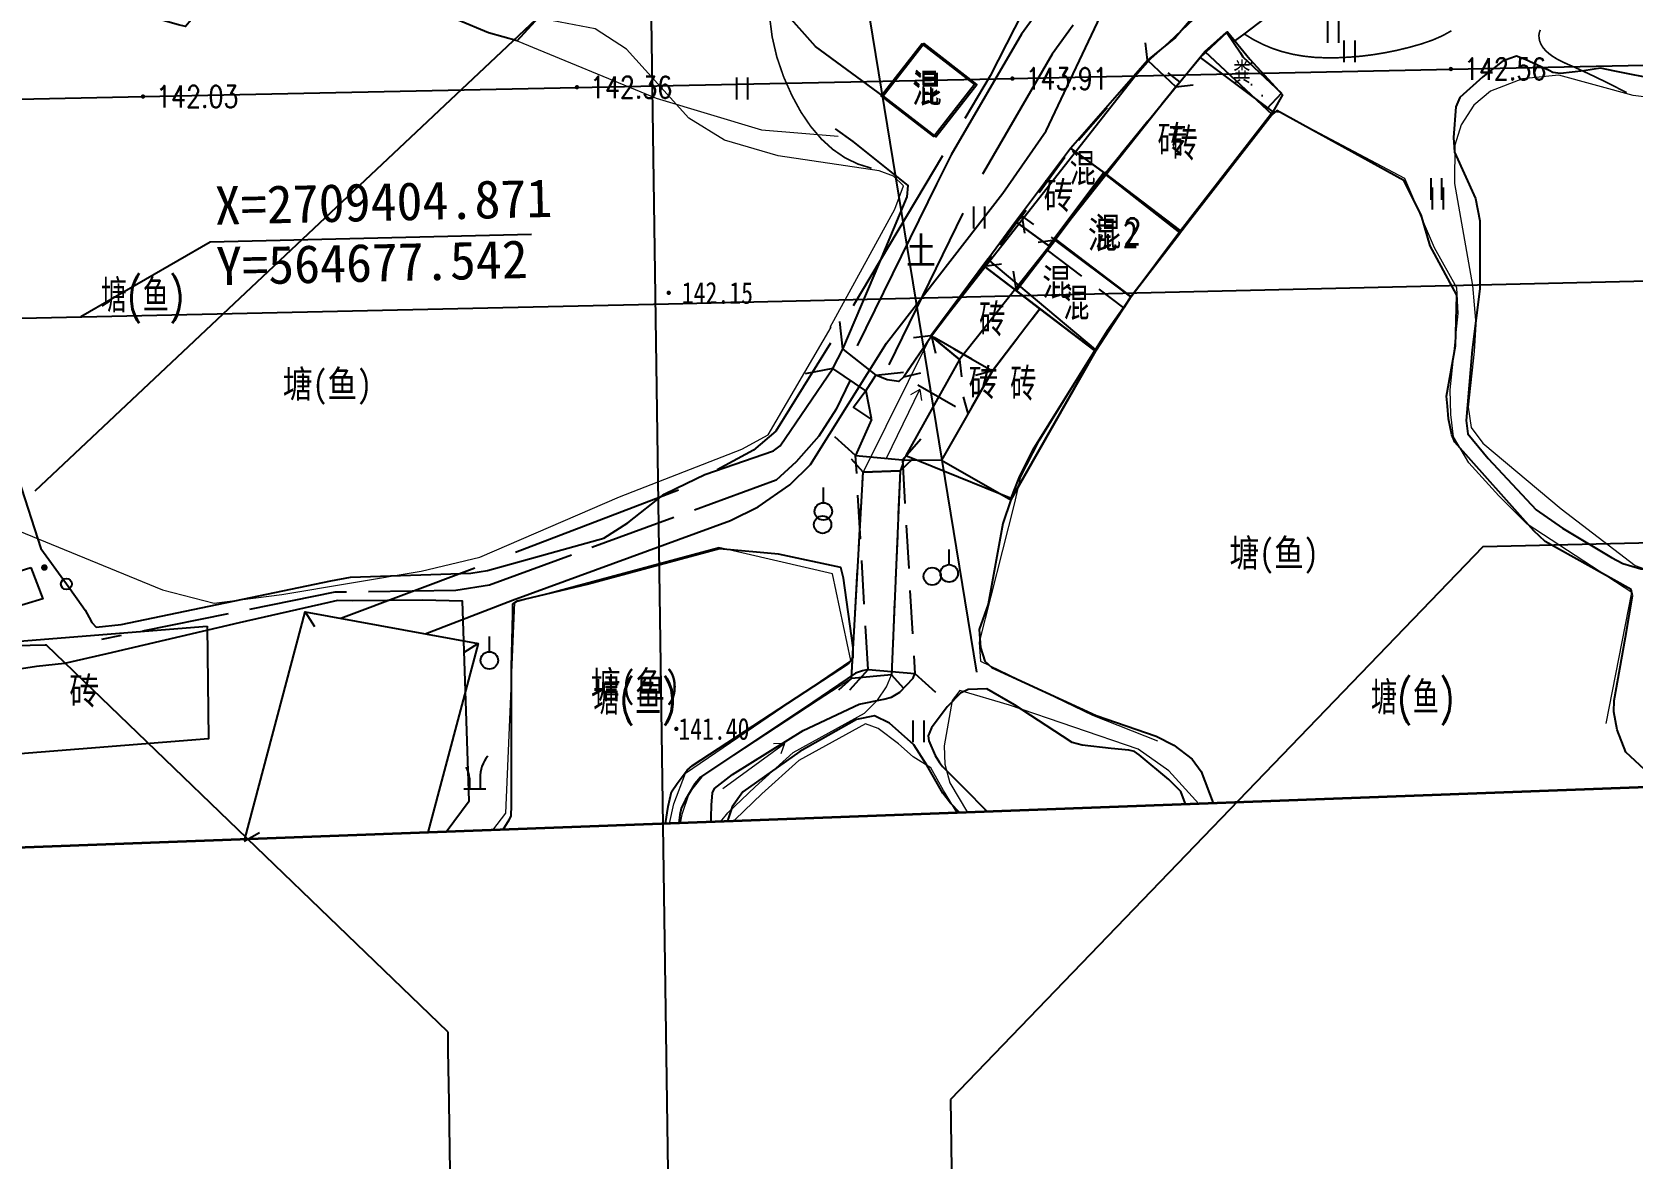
# Model space of a CAD drawing. Extents: x 529262 to 576451, y 2694391 to 2717535.
# Drawn here: x 564718.1 to 564791.4, y 2709310.3 to 2709362 of the extents above; entities that cross this region are included whole.
import ezdxf
from ezdxf.enums import TextEntityAlignment as Align
from ezdxf.xclip import XClip

# ---------------------------------------------------------------- set-up
doc = ezdxf.new("R2010")
doc.units = 0
doc.header["$XCLIPFRAME"] = 0
for name, pattern in [('ACAD_ISO12W100', [22, 12, -3, 0.5, -3, 0.5, -3]), ('X2', [10, 8, -2]), ('X3', [5, 4, -1]), ('X5', [3, 2, -1])]:
    doc.linetypes.add(name, pattern=pattern)
doc.layers.add('ASSIST', color=7, linetype='Continuous', plot=False)
for name, color, linetype in [('DGX', 8, 'Continuous'), ('DLDW', 8, 'Continuous'), ('DLSS', 4, 'Continuous'), ('DMTZ', 8, 'Continuous'), ('GCD', 8, 'Continuous'), ('JMD', 8, 'Continuous'), ('pp-bz-zb', 7, 'Continuous'), ('PP-COM', 7, 'Continuous'), ('RD-中线', 40, 'Continuous'), ('RD-红线', 7, 'Continuous'), ('ZBTZ', 8, 'Continuous'), ('ZJ', 7, 'Continuous'), ('断_中心点', 252, 'Continuous'), ('污水管径标注_W10-', 202, 'Continuous')]:
    doc.layers.add(name, color=color, linetype=linetype)
doc.layers.add('SXSS', color=5, linetype='Continuous', lineweight=0)
doc.layers.add('控制界线1', color=30, linetype='ACAD_ISO12W100', lineweight=35)
doc.styles.add('HZ', font='rs.shx', dxfattribs={"width": 0.8, "bigfont": 'hztxt.shx'})
doc.styles.add('宋体', font='', dxfattribs={"width": 0.75})
doc.styles.add('等线体', font='simhei.ttf')
doc.styles.get('宋体').set_extended_font_data('SimSun')
doc.linetypes.add('10421', pattern='A,2,[150,AAA.SHX,S=0.5,R=0,X=0,Y=0.5],1e-11', length=2)
doc.linetypes.add('10422', pattern='A,0.75,[150,AAA.SHX,S=0.5,R=0,X=0,Y=0.5],1.5,[177,AAA.SHX,S=1,R=0,X=0,Y=0.4],0.75', length=3)
doc.linetypes.add('1161', pattern='A,0,[149,AAA.SHX,S=0.15,R=0,X=0,Y=0],-1.6', length=1.6)
pattern_1 = [(0, (114.99765, 2.56804), (0.5, 0.5), [0, -1]), (0, (115.49765, 3.06804), (0.5, 0.5), [0, -1])]

# ---------------------------------------------------------------- blocks, each defined once
blk = doc.blocks.new('GC200')
at = {"linetype": 'Continuous', "const_width": 0.2, "flags": 128}
blk.add_lwpolyline([(-0.1, 0, 1), (0.1, 0, 1)], format="xyb", close=True, dxfattribs=at)
blk = doc.blocks.new('A$C19FD0107')
at = {"layer": 'RD-中线', "color": 8, "linetype": 'Continuous', "flags": 128}
blk.add_lwpolyline([(-6304.349, 15846.456), (-6276.374, 15793.412, -0.118286), (-6262.53, 15739.157), (-6247.438, 14688.772)], format="xyb", dxfattribs=at)
blk.add_lwpolyline([(-5924.006, 14966.572), (-6250.714, 14958.895), (-6608.765, 14950.957)], dxfattribs=at)
at = {"layer": 'RD-红线', "color": 8, "linetype": 'Continuous', "flags": 128}
for points in [[(-5950.935, 14953.936), (-6213.384, 14947.769)], [(-6260.841, 14925.522), (-6260.829, 14924.678), (-6260.794, 14922.283), (-6257.984, 14726.667)], [(-6237.794, 14922.417), (-6237.076, 14872.422)]]:
    blk.add_lwpolyline(points, dxfattribs=at)
at = {"layer": 'RD-红线', "color": 8}
for points in [[(-6213.384, 14947.769), (-6237.794, 14922.417, 0.411542)], [(-6260.841, 14925.522), (-6279.238, 14943.259, 0.4165)]]:
    blk.add_lwpolyline(points, format="xyb", dxfattribs=at)
blk.add_lwpolyline([(-6279.238, 14943.259), (-6279.29, 14943.258), (-6329.226, 14942.151)], dxfattribs=at)
blk = doc.blocks.new('gc125')
at = {"color": 8}
blk.add_line((0, 0.8), (0, 2.2), dxfattribs=at)
blk.add_circle((0, 0), 0.8, dxfattribs=at)
blk = doc.blocks.new('gc121')
at = {"color": 8}
for p, q in [((-0.5, -1), (-0.5, 1)), ((0.5, -1), (0.5, 1))]:
    blk.add_line(p, q, dxfattribs=at)
blk = doc.blocks.new('gc170')
at = {"color": 8, "linetype": 'Continuous'}
blk.add_circle((0, 0), 0.5, dxfattribs=at)
blk = doc.blocks.new('gc210')
at = {"color": 8}
for p, q in [((-1, 0), (1, 0)), ((-0.5, 1), (-0.5, 0)), ((0.5, 1), (0.5, 0))]:
    blk.add_line(p, q, dxfattribs=at)
for centre, radius, start, end in [((3.4, 1.11), 2.91, 139.3312, 182.0887), ((-2.94, 0.81), 2.45, 4.3743, 29.0242)]:
    blk.add_arc(centre, radius, start, end, dxfattribs=at)
blk = doc.blocks.new('gc086')
at = {"color": 8}
for p, q in [((0, 0), (7, 0)), ((7, 0), (6.18, 0.57)), ((7, 0), (6.18, -0.57))]:
    blk.add_line(p, q, dxfattribs=at)
blk = doc.blocks.new('gc122')
at = {"color": 8}
blk.add_circle((0, 0), 0.8, dxfattribs=at)

msp = doc.modelspace()

# ---------------------------------------------------------------- hatches: boundary and pattern name
at = {"layer": 'DLDW', "linetype": 'Continuous'}
h = msp.add_hatch(dxfattribs=at)
h.set_pattern_fill('1061', color=252, scale=0.5, style=0)
h.set_pattern_definition(pattern_1)
h.paths.add_polyline_path([(564773.607, 2709360.835), (564775.386, 2709359.173), (564774.695, 2709358.433), (564772.915, 2709360.095)])
h = msp.add_hatch(dxfattribs=at)
h.set_pattern_fill('1061', color=252, scale=0.5, style=0)
h.set_pattern_definition(pattern_1)
h.paths.add_polyline_path([(564773.607, 2709360.835), (564774.385, 2709360.108), (564773.693, 2709359.368), (564772.915, 2709360.095)])
h = msp.add_hatch(dxfattribs=at)
h.set_pattern_fill('1061', color=252, scale=0.5, style=0)
h.set_pattern_definition(pattern_1)
h.paths.add_polyline_path([(564773.934, 2709361.02), (564775.713, 2709359.358), (564775.022, 2709358.618), (564773.242, 2709360.28)])

# ---------------------------------------------------------------- linework, layer by layer
at = {"layer": 'ASSIST', "color": 252, "linetype": 'Continuous', "flags": 128}
for points in [[(564718.232, 2709340.933), (564754.497, 2709375.095)], [(564718.232, 2709340.933), (564754.497, 2709375.095)], [(564754.783, 2709373.115), (564761.403, 2709332.611)], [(564754.783, 2709373.115), (564761.403, 2709332.611)]]:
    msp.add_lwpolyline(points, dxfattribs=at)
for points in [[(564759.308, 2709348.049), (564769.24, 2709360.689), (564770.533, 2709359.462), (564760.611, 2709346.958)], [(564759.308, 2709348.049), (564769.24, 2709360.689), (564770.533, 2709359.462), (564760.611, 2709346.958)], [(564757.895, 2709341.858), (564757.498, 2709332.495), (564755.665, 2709332.324), (564756.199, 2709341.786)], [(564757.895, 2709341.858), (564757.498, 2709332.495), (564755.665, 2709332.324), (564756.199, 2709341.786)]]:
    msp.add_lwpolyline(points, close=True, dxfattribs=at)
at = {"layer": 'DGX', "color": 252, "linetype": 'Continuous', "const_width": 0.075, "flags": 128}
for points in [[(564756.584, 2709355.726), (564755.954, 2709355.922), (564755.36, 2709356.211), (564754.803, 2709356.595), (564754.281, 2709357.072), (564753.796, 2709357.642), (564753.346, 2709358.306), (564752.933, 2709359.064), (564752.555, 2709359.916), (564752.243, 2709360.825), (564752.027, 2709361.756), (564751.906, 2709362.71), (564751.881, 2709363.685), (564751.951, 2709364.681), (564752.117, 2709365.7), (564752.378, 2709366.741), (564752.735, 2709367.804)], [(564773.692, 2709361.873), (564774.097, 2709361.624), (564774.519, 2709361.408), (564774.959, 2709361.224), (564775.418, 2709361.072), (564775.895, 2709360.953), (564776.39, 2709360.867), (564776.903, 2709360.812), (564777.435, 2709360.791), (564777.976, 2709360.796), (564778.517, 2709360.822), (564779.06, 2709360.869), (564779.603, 2709360.938), (564780.146, 2709361.028), (564780.691, 2709361.139), (564781.236, 2709361.271), (564781.782, 2709361.425), (564782.3, 2709361.602), (564782.762, 2709361.804), (564783.169, 2709362.031)], [(564791.207, 2709359.194), (564790.81, 2709359.398), (564790.429, 2709359.59), (564790.065, 2709359.771), (564789.717, 2709359.94), (564789.385, 2709360.097), (564789.07, 2709360.243), (564788.772, 2709360.378), (564788.49, 2709360.501), (564788.231, 2709360.62), (564788, 2709360.742), (564787.798, 2709360.868), (564787.625, 2709360.998), (564787.48, 2709361.131), (564787.365, 2709361.268), (564787.278, 2709361.409), (564787.219, 2709361.553), (564787.188, 2709361.694), (564787.182, 2709361.828), (564787.201, 2709361.952), (564787.246, 2709362.069)]]:
    msp.add_lwpolyline(points, dxfattribs=at)
at = {"layer": 'DLDW', "color": 252, "linetype": '1161', "elevation": 144.183, "flags": 128}
msp.add_lwpolyline([(564757.122, 2709359.037), (564754.021, 2709361.309), (564750.925, 2709364.8), (564750.259, 2709366.855), (564751.201, 2709367.818), (564754.638, 2709370.109), (564756.997, 2709371.602), (564757.836, 2709373.544), (564758.891, 2709376.585), (564760.009, 2709381.179), (564760.443, 2709382.296), (564760.895, 2709382.828), (564761.747, 2709383.041), (564765.906, 2709383.662), (564768.64, 2709383.801), (564769.144, 2709383.59), (564770.248, 2709381.873), (564775.507, 2709375.11)], dxfattribs=at)
at = {"layer": 'DLDW', "color": 252, "linetype": 'Continuous', "elevation": 143.483, "flags": 128}
msp.add_lwpolyline([(564771.86, 2709361.081), (564772.855, 2709361.967), (564773.501, 2709361.018), (564773.607, 2709360.835), (564775.386, 2709359.173), (564774.695, 2709358.433), (564771.86, 2709361.081)], dxfattribs=at)
at = {"layer": 'DLDW', "color": 252, "linetype": 'Continuous', "elevation": 144.348, "flags": 128}
msp.add_lwpolyline([(564718.035, 2709337.412), (564718.592, 2709335.984), (564716.971, 2709335.485), (564716.414, 2709336.913)], close=True, dxfattribs=at)
at = {"layer": 'DLSS', "linetype": 'Continuous'}
for p, q in [((564755.275, 2709347.423), (564755.127, 2709348.695)), ((564754.802, 2709346.547), (564755.275, 2709347.423)), ((564754.802, 2709346.547), (564753.545, 2709346.302)), ((564756.329, 2709345.518), (564756.777, 2709346.233)), ((564756.777, 2709346.233), (564758.048, 2709346.38)), ((564756.329, 2709345.518), (564756.573, 2709344.262)), ((564755.856, 2709342.552), (564754.9, 2709343.403)), ((564757.998, 2709342.356), (564758.849, 2709343.312)), ((564756.199, 2709341.786), (564755.666, 2709342.383)), ((564755.856, 2709342.552), (564757.998, 2709342.356)), ((564757.895, 2709341.858), (564758.484, 2709342.399)), ((564757.895, 2709341.858), (564756.199, 2709341.786)), ((564755.665, 2709332.324), (564755.068, 2709331.791)), ((564756.423, 2709332.745), (564755.571, 2709331.789)), ((564757.498, 2709332.495), (564755.665, 2709332.324)), ((564756.423, 2709332.745), (564758.565, 2709332.549)), ((564757.498, 2709332.495), (564758.039, 2709331.906)), ((564758.565, 2709332.549), (564759.52, 2709331.698))]:
    msp.add_line(p, q, dxfattribs=at)
at = {"layer": 'DLSS', "linetype": 'X5'}
for p, q in [((564755.275, 2709347.423), (564756.777, 2709346.233)), ((564756.329, 2709345.518), (564754.802, 2709346.547)), ((564756.423, 2709332.745), (564755.856, 2709342.552)), ((564757.998, 2709342.356), (564758.565, 2709332.549)), ((564755.665, 2709332.324), (564756.199, 2709341.786)), ((564757.895, 2709341.858), (564757.498, 2709332.495))]:
    msp.add_line(p, q, dxfattribs=at)
at = {"layer": 'DLSS', "linetype": 'Continuous', "elevation": 144.32, "flags": 128}
msp.add_lwpolyline([(564788.553, 2709391.976), (564788.615, 2709391.877), (564788.616, 2709391.746), (564788.315, 2709387.885), (564788.176, 2709386.977), (564787.72, 2709385.911), (564785.575, 2709382.845), (564778.313, 2709377.432), (564772.419, 2709372.554), (564769.954, 2709370.203), (564765.725, 2709364.995), (564763.458, 2709361.882), (564760.24, 2709356.343), (564759.555, 2709355), (564755.931, 2709347.576)], dxfattribs=at)
at = {"layer": 'DLSS', "linetype": 'X2', "elevation": 144.32, "flags": 128}
msp.add_lwpolyline([(564790.294, 2709392.033), (564790.295, 2709391.682), (564789.984, 2709387.692), (564789.803, 2709386.512), (564789.196, 2709385.091), (564786.795, 2709381.66), (564779.351, 2709376.112), (564773.535, 2709371.298), (564771.19, 2709369.062), (564767.057, 2709363.97), (564764.866, 2709360.964), (564761.715, 2709355.539), (564761.058, 2709354.25), (564757.376, 2709346.708)], dxfattribs=at)
at = {"layer": 'DLSS', "linetype": 'X2', "flags": 128}
msp.add_lwpolyline([(564771.433, 2709372.217), (564771.395, 2709372.249), (564768.589, 2709370.031), (564766.558, 2709367.919), (564764.519, 2709364.852), (564762.019, 2709359.965), (564755.194, 2709348.489), (564752.189, 2709343.67), (564751.172, 2709342.8), (564747.944, 2709341.05), (564738.79, 2709337.544), (564732.246, 2709335.085)], dxfattribs=at)
at = {"layer": 'DLSS', "linetype": 'Continuous', "flags": 128}
msp.add_lwpolyline([(564736.126, 2709334.375), (564740.119, 2709335.917), (564750.119, 2709339.568), (564750.119, 2709339.568), (564751.39, 2709340.202), (564752.842, 2709341.212), (564753.782, 2709342.137), (564753.782, 2709342.137), (564757.277, 2709347.701), (564757.277, 2709347.701), (564762.596, 2709354.587), (564764.588, 2709357.438), (564764.588, 2709357.438), (564767.355, 2709363.276), (564769.049, 2709366.108), (564769.049, 2709366.108), (564770.533, 2709368.175), (564773.214, 2709370.704)], dxfattribs=at)
at = {"layer": 'DLSS', "linetype": 'Continuous'}
for points in [[(564769.24, 2709360.689), (564769.144, 2709361.483)], [(564769.24, 2709360.689), (564770.533, 2709359.462)], [(564770.533, 2709359.462), (564771.328, 2709359.554)], [(564759.308, 2709348.049), (564758.513, 2709347.954)], [(564759.308, 2709348.049), (564760.611, 2709346.958)], [(564760.611, 2709346.958), (564760.702, 2709346.163)], [(564756.199, 2709341.786), (564755.666, 2709342.383)], [(564757.895, 2709341.858), (564758.484, 2709342.399)], [(564757.895, 2709341.858), (564756.199, 2709341.786)], [(564755.665, 2709332.324), (564755.068, 2709331.791)], [(564757.498, 2709332.495), (564755.665, 2709332.324)], [(564757.498, 2709332.495), (564758.039, 2709331.906)]]:
    msp.add_lwpolyline(points, dxfattribs=at)
at = {"layer": 'DLSS', "linetype": 'X3'}
msp.add_lwpolyline([(564755.6, 2709346.009), (564754.958, 2709344.676), (564754.167, 2709343.434), (564753.123, 2709342.265), (564752.217, 2709341.428), (564739.065, 2709336.603), (564737.518, 2709336.366), (564731.982, 2709336.285), (564721.282, 2709334.109)], dxfattribs=at)
at = {"layer": 'DLSS', "linetype": 'X5'}
for points in [[(564755.665, 2709332.324), (564756.199, 2709341.786)], [(564757.895, 2709341.858), (564757.498, 2709332.495)]]:
    msp.add_lwpolyline(points, dxfattribs=at)
at = {"layer": 'DMTZ', "linetype": '10421', "flags": 128}
for points, elevation in [([(564773.164, 2709361.512), (564773.669, 2709361.877), (564775.91, 2709363.61), (564778.105, 2709365.421), (564778.654, 2709365.808), (564782.757, 2709369.571), (564783.044, 2709369.879), (564783.38, 2709370.837), (564783.819, 2709372.123), (564783.587, 2709373.905), (564783.312, 2709374.745), (564782.947, 2709375.093), (564781.571, 2709375.028), (564780.668, 2709374.951), (564780.246, 2709374.894), (564777.78, 2709374.165), (564777.56, 2709374.073), (564777.375, 2709373.778), (564777.099, 2709372.821), (564776.97, 2709372.103), (564776.849, 2709371.795), (564776.73, 2709371.642), (564776.07, 2709370.85), (564772.231, 2709366.334), (564771.797, 2709365.848), (564770.595, 2709364.047)], 144.335), ([(564740.343, 2709361.57), (564739.022, 2709361.933), (564736.24, 2709363.098), (564733.457, 2709363.972), (564732.933, 2709364.124), (564729.703, 2709364.91), (564727.891, 2709365.072), (564726.592, 2709365.108), (564726.187, 2709364.681), (564725.842, 2709363.689), (564725.385, 2709362.527), (564725.137, 2709362.232), (564724.805, 2709362.304), (564723.579, 2709362.66), (564719.924, 2709363.931), (564717.824, 2709364.605), (564717.07, 2709364.817), (564712.058, 2709364.619), (564711.042, 2709364.415), (564706.996, 2709363.564), (564701.857, 2709361.664), (564700.3, 2709360.875), (564699.79, 2709360.226), (564699.515, 2709359.222), (564699.6, 2709358.264), (564700.67, 2709354.535), (564701.26, 2709352.927), (564702.472, 2709350.679), (564703.265, 2709349.717), (564705.056, 2709348.97), (564710.172, 2709346.262), (564711.929, 2709345.805), (564712.961, 2709346.024), (564716.096, 2709342.494), (564717.471, 2709341.476), (564718.502, 2709338.284), (564719.669, 2709336.661), (564720.163, 2709335.988), (564720.53, 2709335.465), (564720.712, 2709335.129), (564720.838, 2709334.89), (564721.03, 2709334.674)], 144.166), ([(564791.859, 2709337.351), (564792.406, 2709337.274), (564792.97, 2709337.303), (564793.206, 2709337.456), (564793.744, 2709338.076), (564794.089, 2709338.469), (564794.318, 2709338.579), (564795.008, 2709338.79), (564796.584, 2709339.259), (564802.113, 2709342.009), (564802.55, 2709342.353), (564802.92, 2709343.306), (564803.528, 2709345.682), (564803.59, 2709346.211), (564803.669, 2709351.702), (564803.557, 2709358.916), (564803.465, 2709359.334), (564802.98, 2709359.626), (564802.389, 2709359.951), (564801.912, 2709360.06), (564801.276, 2709360.016), (564798.755, 2709359.596), (564796.023, 2709359.22), (564795.367, 2709359.18), (564794.752, 2709359.259), (564792.66, 2709359.787), (564790.655, 2709360.178), (564790.009, 2709360.311), (564789.24, 2709360.19), (564788.169, 2709360.079), (564787.824, 2709360.12), (564787.646, 2709360.214), (564786.551, 2709360.709), (564786.158, 2709360.867), (564785.803, 2709360.75), (564785.502, 2709360.619), (564784.617, 2709359.914), (564783.562, 2709358.977), (564783.372, 2709358.549), (564783.268, 2709357.142), (564783.318, 2709356.464), (564784.27, 2709354.336), (564784.469, 2709353.311), (564784.473, 2709350.19), (564784.124, 2709347.396), (564783.842, 2709344.154), (564783.925, 2709343.546), (564784.862, 2709342.422), (564787.063, 2709340.066), (564788.269, 2709339.218), (564790.509, 2709337.871), (564791.027, 2709337.607), (564791.859, 2709337.351)], 143.505)]:
    msp.add_lwpolyline(points, dxfattribs=dict(at, elevation=elevation))
at = {"layer": 'DMTZ', "linetype": '10422', "flags": 128}
for points in [[(564770.595, 2709364.047), (564771.924, 2709363.116), (564770.207, 2709361.487), (564769.37, 2709360.739)], [(564771.699, 2709363.104), (564770.521, 2709361.72), (564769.24, 2709360.689)], [(564770.533, 2709359.462), (564771.652, 2709360.81), (564772.906, 2709361.984), (564773.926, 2709360.734), (564775.419, 2709359.091), (564774.983, 2709358.318)], [(564775.164, 2709358.382), (564774.956, 2709358.189), (564770.735, 2709352.759), (564768.473, 2709349.829), (564766.852, 2709347.331), (564762.972, 2709340.528)], [(564791.404, 2709336.407), (564787.461, 2709338.613), (564786.954, 2709339.096), (564783.332, 2709343.17), (564783.191, 2709343.508), (564783.04, 2709344.237), (564782.985, 2709344.814), (564782.952, 2709345.268), (564783.361, 2709347.59), (564783.418, 2709349.902), (564782.201, 2709352.174), (564781.777, 2709353.597), (564780.984, 2709355.167), (564775.164, 2709358.382)], [(564755.275, 2709347.423), (564756.969, 2709351.419), (564758.222, 2709354.413), (564758.258, 2709354.936), (564755.74, 2709356.961), (564754.934, 2709357.537)], [(564721.03, 2709334.674), (564722.178, 2709334.801), (564731.791, 2709336.803), (564732.689, 2709336.981), (564738.206, 2709337.151), (564738.977, 2709337.282), (564744.303, 2709338.761), (564745.414, 2709339.461), (564747.075, 2709340.781), (564747.638, 2709341.051), (564748.946, 2709341.69), (564752.082, 2709342.763), (564752.397, 2709342.994), (564754.802, 2709346.547)], [(564747.145, 2709325.67), (564747.262, 2709326.46), (564747.407, 2709327.133), (564747.667, 2709327.515), (564748.131, 2709328.13), (564748.371, 2709328.333), (564755.534, 2709333.016), (564755.735, 2709333.306), (564755.749, 2709333.731), (564755.296, 2709336.924), (564755.179, 2709337.425), (564752.315, 2709338.034), (564749.614, 2709338.277), (564743.611, 2709336.654), (564740.341, 2709335.872), (564740.129, 2709335.739), (564740.121, 2709335.31), (564740.06, 2709332.863), (564740.067, 2709326.504), (564740.049, 2709326.032), (564739.962, 2709325.823), (564739.683, 2709325.392)], [(564756.423, 2709332.745), (564756.167, 2709332.686), (564755.844, 2709332.578), (564753.889, 2709331.248), (564748.745, 2709327.803), (564748.486, 2709327.495), (564748.046, 2709326.744), (564747.85, 2709326.37), (564747.8, 2709326.071), (564747.751, 2709325.693)]]:
    msp.add_lwpolyline(points, dxfattribs=at)
at = {"layer": 'DMTZ', "linetype": '10422', "ltscale": 0.2, "flags": 128}
msp.add_lwpolyline([(564758.058, 2709346.163), (564757.841, 2709345.949), (564757.303, 2709346.025), (564756.777, 2709346.233)], dxfattribs=at)
at = {"layer": 'DMTZ', "linetype": '10422', "ltscale": 0.5, "flags": 128}
msp.add_lwpolyline([(564756.329, 2709345.518), (564755.753, 2709344.752), (564756.588, 2709344.206), (564755.856, 2709342.552)], dxfattribs=at)
at = {"layer": 'DMTZ', "linetype": '10422', "ltscale": 0.3, "flags": 128}
msp.add_lwpolyline([(564757.998, 2709342.356), (564759.795, 2709342.34)], dxfattribs=at)
at = {"layer": 'DMTZ', "linetype": '10422'}
msp.add_lwpolyline([(564762.972, 2709340.528), (564762.61, 2709339.435), (564761.926, 2709335.736), (564761.522, 2709334.576), (564761.578, 2709333.744), (564761.778, 2709333.122), (564762.095, 2709332.828), (564766.876, 2709330.637), (564769.635, 2709329.686), (564770.447, 2709329.264), (564771.277, 2709328.622), (564771.704, 2709328.064), (564772.253, 2709326.605)], dxfattribs=at)
at = {"layer": 'DMTZ', "linetype": '10422', "flags": 128}
for points, elevation in [([(564737.08, 2709325.295), (564738.143, 2709326.72), (564737.831, 2709335.879), (564735.99, 2709335.916), (564732.766, 2709335.882), (564732.102, 2709335.898), (564731.699, 2709335.805), (564727.584, 2709334.876), (564721.531, 2709333.452), (564719.577, 2709333.011)], 143.645), ([(564792.263, 2709327.978), (564792.018, 2709328.16), (564791.172, 2709328.945), (564790.772, 2709329.972), (564790.609, 2709330.791), (564790.639, 2709331.315), (564791.157, 2709334.222), (564791.474, 2709336.122), (564791.404, 2709336.407)], 143.583), ([(564749.227, 2709325.747), (564749.231, 2709325.965), (564749.241, 2709326.525), (564749.294, 2709327.085), (564749.391, 2709327.284), (564750.205, 2709327.924), (564753.453, 2709329.941), (564756.014, 2709331.156), (564757.14, 2709331.384), (564757.502, 2709331.476), (564757.877, 2709331.699), (564758.5, 2709332.335), (564758.565, 2709332.549)], 143.259), ([(564770.976, 2709326.557), (564770.962, 2709326.606), (564770.761, 2709327.15), (564770.214, 2709327.702), (564768.85, 2709328.823), (564768.636, 2709328.978), (564768.379, 2709329.033), (564767.569, 2709329.113), (564766.236, 2709329.275), (564765.775, 2709329.396), (564765.335, 2709329.677), (564763.139, 2709331.12), (564761.864, 2709331.849), (564761.019, 2709331.829), (564760.67, 2709331.658), (564760.049, 2709331.027), (564759.328, 2709330.068), (564759.185, 2709329.694), (564759.215, 2709329.471), (564759.508, 2709328.795), (564759.695, 2709328.473), (564759.835, 2709328.299), (564760.791, 2709327.35), (564761.894, 2709326.219)], 143.841), ([(564760.625, 2709326.172), (564760.206, 2709326.611), (564759.85, 2709327.074), (564759.126, 2709328.351), (564758.528, 2709329.279), (564757.402, 2709330.273), (564756.713, 2709330.611), (564755.892, 2709330.445), (564753.289, 2709328.984), (564750.681, 2709327.134), (564750.197, 2709326.441), (564750.013, 2709325.893), (564749.975, 2709325.775)], 143.256)]:
    msp.add_lwpolyline(points, dxfattribs=dict(at, elevation=elevation))
at = {"layer": 'DMTZ', "linetype": '10421', "flags": 128}
msp.add_lwpolyline([(564719.577, 2709333.011), (564718.303, 2709332.881), (564715.802, 2709332.501), (564714.763, 2709332.192), (564714.156, 2709331.837), (564712.984, 2709330.444), (564711.678, 2709328.451), (564711.466, 2709328.005), (564711.501, 2709326.894), (564711.639, 2709325.266), (564711.724, 2709324.826), (564711.828, 2709324.355)], dxfattribs=at)
at = {"layer": 'JMD', "linetype": 'Continuous'}
for p, q in [((564763.48, 2709353.546), (564763.594, 2709352.754)), ((564765.003, 2709352.434), (564764.217, 2709352.315)), ((564761.748, 2709351.238), (564762.54, 2709351.347)), ((564763.223, 2709350.108), (564763.089, 2709351.004)), ((564759.339, 2709348.024), (564759.517, 2709347.244)), ((564758.058, 2709346.163), (564758.838, 2709346.341)), ((564762.129, 2709346.433), (564761.357, 2709346.221)), ((564761.014, 2709344.477), (564760.803, 2709345.249))]:
    msp.add_line(p, q, dxfattribs=at)
at = {"layer": 'JMD', "linetype": 'Continuous', "flags": 128}
for points in [[(564761.299, 2709359.567), (564759.437, 2709357.179), (564757.024, 2709359.042), (564758.886, 2709361.43)], [(564771.652, 2709360.81), (564774.983, 2709358.318), (564770.751, 2709352.853), (564767.237, 2709355.531), (564765.702, 2709356.654), (564769.24, 2709360.689), (564770.533, 2709359.462)], [(564764.715, 2709352.167), (564763.181, 2709353.289), (564765.702, 2709356.654), (564767.237, 2709355.531)], [(564767.237, 2709355.531), (564770.751, 2709352.853), (564768.485, 2709349.83), (564764.971, 2709352.508)], [(564761.912, 2709351.561), (564763.181, 2709353.289), (564764.715, 2709352.167), (564764.971, 2709352.508), (564768.485, 2709349.83), (564767.382, 2709348.275), (564766.859, 2709347.418)], [(564766.852, 2709347.331), (564768.473, 2709349.829), (564765.003, 2709352.434), (564763.223, 2709350.108)], [(564760.611, 2709346.958), (564758.151, 2709342.554), (564762.982, 2709340.603), (564763.355, 2709341.534), (564763.992, 2709342.826), (564766.859, 2709347.418), (564761.912, 2709351.561), (564759.308, 2709348.049)], [(564762.129, 2709346.433), (564762.129, 2709346.433), (564759.795, 2709342.34), (564762.972, 2709340.528), (564766.852, 2709347.331), (564764.307, 2709349.279)], [(564726.12, 2709334.726), (564726.192, 2709329.563), (564716.387, 2709328.785), (564715.979, 2709333.921)]]:
    msp.add_lwpolyline(points, close=True, dxfattribs=at)
at = {"layer": 'JMD', "linetype": 'Continuous'}
msp.add_lwpolyline([(564757.122, 2709359.037), (564759.533, 2709357.164), (564761.415, 2709359.574), (564759.004, 2709361.447)], close=True, dxfattribs=at)
at = {"layer": 'JMD', "linetype": 'X5', "flags": 128}
for points in [[(564765.003, 2709352.434), (564763.223, 2709350.108), (564761.748, 2709351.238), (564763.25, 2709353.247), (564763.495, 2709353.566), (564765.772, 2709356.684), (564769.37, 2709360.739), (564770.714, 2709359.676), (564767.286, 2709355.474)], [(564761.748, 2709351.238), (564763.223, 2709350.108), (564765.003, 2709352.434), (564763.48, 2709353.546)], [(564762.129, 2709346.433), (564764.307, 2709349.279), (564761.748, 2709351.238), (564759.339, 2709348.024)], [(564759.339, 2709348.024), (564758.058, 2709346.163), (564761.014, 2709344.477), (564762.129, 2709346.433)]]:
    msp.add_lwpolyline(points, close=True, dxfattribs=at)
at = {"layer": 'JMD', "linetype": 'Continuous', "flags": 128}
for points, elevation in [([(564767.286, 2709355.474), (564771.86, 2709361.081), (564774.956, 2709358.189), (564770.735, 2709352.759)], -521.704), ([(564767.286, 2709355.474), (564765.003, 2709352.434), (564768.473, 2709349.829), (564770.735, 2709352.759)], -517.848)]:
    msp.add_lwpolyline(points, close=True, dxfattribs=dict(at, elevation=elevation))
at = {"layer": 'JMD', "linetype": 'Continuous'}
for points in [[(564768.473, 2709349.829), (564770.735, 2709352.759)], [(564759.339, 2709348.024), (564758.058, 2709346.163)], [(564730.618, 2709335.383), (564731.046, 2709334.707)], [(564738.548, 2709333.932), (564737.872, 2709333.504)], [(564727.824, 2709324.87), (564728.516, 2709325.271)]]:
    msp.add_lwpolyline(points, dxfattribs=at)
at = {"layer": 'JMD', "linetype": 'X5', "elevation": -520.455, "flags": 128}
msp.add_lwpolyline([(564768.473, 2709349.829), (564768.151, 2709349.333), (564764.645, 2709351.966), (564765.003, 2709352.434)], dxfattribs=at)
at = {"layer": 'JMD', "linetype": 'Continuous', "flags": 128}
msp.add_lwpolyline([(564727.845, 2709324.952), (564730.618, 2709335.383), (564738.548, 2709333.932), (564736.244, 2709325.264)], dxfattribs=at)
at = {"layer": 'pp-bz-zb', "color": 252, "linetype": 'Continuous'}
msp.add_lwpolyline([(564720.325, 2709348.935), (564726.261, 2709352.357), (564740.99, 2709352.699)], dxfattribs=at)
at = {"layer": 'SXSS', "color": 8, "linetype": '10421', "flags": 128}
msp.add_lwpolyline([(564726.447, 2709335.783), (564726.447, 2709335.783), (564729.555, 2709336.174), (564735.936, 2709337.248), (564738.632, 2709337.886), (564738.632, 2709337.886), (564745.025, 2709340.653), (564750.643, 2709342.837), (564751.84, 2709343.505), (564754.736, 2709348.439), (564754.687, 2709348.433), (564757.657, 2709353.855), (564758.045, 2709354.913), (564758.045, 2709354.913), (564757.596, 2709355.368), (564756.927, 2709355.611), (564752.309, 2709356.292), (564749.842, 2709357.01), (564748.201, 2709358.023), (564745.357, 2709361.193), (564743.915, 2709362.118), (564743.915, 2709362.118), (564741.99, 2709362.489), (564738.388, 2709362.772), (564735.994, 2709363.204), (564731.481, 2709364.414), (564730.644, 2709364.564), (564729.76, 2709364.552), (564728.785, 2709364.176), (564727.396, 2709363.323), (564726.407, 2709363.044), (564726.407, 2709363.044), (564725.189, 2709363.241), (564722.996, 2709363.947), (564721.741, 2709364.06), (564718.751, 2709364.105), (564717.991, 2709364.245), (564717.588, 2709364.473), (564717.588, 2709364.473), (564717.206, 2709365.775), (564716.929, 2709366.147), (564716.137, 2709366.238), (564712.525, 2709365.821), (564711.24, 2709365.509), (564710.47, 2709364.94), (564709.433, 2709363.707), (564708.512, 2709363.127), (564706.378, 2709362.511), (564701.747, 2709361.623), (564701.017, 2709361.254), (564699.849, 2709360.273), (564699.307, 2709359.402), (564699.364, 2709358.186), (564700.115, 2709356.206), (564700.849, 2709355.104), (564701.867, 2709353.925), (564703.759, 2709351.769), (564705.376, 2709349.416), (564706.745, 2709345.92), (564707.284, 2709345.14), (564707.946, 2709344.597), (564708.996, 2709344.486), (564710.886, 2709344.813), (564711.544, 2709344.837), (564712.19, 2709344.685), (564712.738, 2709344.169), (564713.13, 2709343.524), (564713.944, 2709341.419), (564714.73, 2709340.458), (564717.186, 2709339.214), (564724.076, 2709336.386)], close=True, dxfattribs=at)
at = {"layer": 'SXSS', "color": 8, "linetype": 'Continuous', "flags": 128}
msp.add_lwpolyline([(564740.343, 2709361.57), (564746.708, 2709358.944), (564751.539, 2709357.49), (564755.056, 2709357.192)], dxfattribs=at)
at = {"layer": 'SXSS', "color": 8, "linetype": '10421', "flags": 128}
msp.add_lwpolyline([(564803.524, 2709354.157), (564803.69, 2709357.282), (564803.647, 2709358.334), (564803.517, 2709358.987), (564803.517, 2709358.987), (564803.041, 2709359.254), (564802.319, 2709359.415), (564798.564, 2709359.558), (564797.258, 2709359.524), (564794.656, 2709359.01), (564793.249, 2709358.85), (564793.249, 2709358.85), (564791.505, 2709359.07), (564788.1, 2709360.002), (564788.1, 2709360.002), (564786.428, 2709359.825), (564784.96, 2709359.261), (564784.193, 2709358.617), (564783.62, 2709357.718), (564783.332, 2709356.789), (564783.332, 2709356.789), (564783.306, 2709355.032), (564784.129, 2709350.347), (564784.286, 2709348.572), (564784.215, 2709347.322), (564784.215, 2709347.322), (564783.934, 2709344.769), (564784.07, 2709343.836), (564784.603, 2709343.112), (564788.206, 2709340.102), (564788.206, 2709340.102), (564791.591, 2709337.502), (564792.689, 2709337.106), (564793.412, 2709337.497), (564794.337, 2709338.323), (564795.449, 2709339.021), (564796.969, 2709339.676), (564800.614, 2709340.774), (564800.614, 2709340.774), (564801.675, 2709341.475), (564802.383, 2709342.497), (564802.808, 2709343.168), (564802.99, 2709344.071), (564803.581, 2709349.108), (564803.524, 2709354.157), (564803.524, 2709354.157)], dxfattribs=at)
at = {"layer": 'SXSS', "color": 8, "linetype": '10422', "flags": 128}
for points in [[(564790.271, 2709330.26), (564790.271, 2709330.26), (564791.447, 2709336.273), (564786.643, 2709339.404), (564785.341, 2709340.706), (564783.973, 2709342.219), (564783.272, 2709343.416), (564783.138, 2709344.428), (564783.112, 2709345.561), (564783.478, 2709349.067), (564783.411, 2709350.245), (564782.4, 2709352.081), (564781.027, 2709355.257), (564775.319, 2709358.291), (564774.983, 2709358.318), (564774.5, 2709357.661), (564768.485, 2709349.83), (564767.382, 2709348.275), (564766.859, 2709347.418), (564764.268, 2709343.228), (564763.391, 2709341.524), (564763.118, 2709340.329), (564761.514, 2709334), (564761.583, 2709333.117), (564766.722, 2709330.653), (564769.694, 2709329.464)], [(564759.308, 2709348.049), (564756.199, 2709341.786)], [(564757.895, 2709341.858), (564758.151, 2709342.554), (564759.49, 2709344.951), (564760.611, 2709346.958)], [(564747.315, 2709325.676), (564747.516, 2709326.585), (564748.047, 2709327.992), (564755.636, 2709333.158), (564754.79, 2709337.126), (564749.578, 2709338.335), (564740.218, 2709335.818), (564739.802, 2709326.156), (564739.211, 2709325.375)], [(564749.67, 2709325.764), (564749.996, 2709326.16), (564751.246, 2709327.366), (564752.992, 2709328.929), (564756.263, 2709330.737), (564756.857, 2709331.339), (564757.267, 2709331.947), (564757.498, 2709332.495)], [(564771.595, 2709326.58), (564770.22, 2709328.088), (564768.804, 2709329.09), (564762.904, 2709331.109), (564760.629, 2709331.774), (564760.273, 2709331.322), (564759.909, 2709329.242), (564759.945, 2709328.404), (564760.174, 2709327.545), (564760.983, 2709326.185)], [(564760.509, 2709326.167), (564759.89, 2709327.194), (564759.296, 2709328.224), (564758.491, 2709328.728), (564757.818, 2709329.338), (564756.893, 2709330.033), (564756.303, 2709330.245), (564753.255, 2709328.56), (564751.552, 2709327.036), (564750.327, 2709325.854), (564750.271, 2709325.786)]]:
    msp.add_lwpolyline(points, dxfattribs=at)
at = {"layer": 'SXSS', "color": 8, "linetype": '10422'}
msp.add_lwpolyline([(564755.665, 2709332.324), (564754.137, 2709331.339), (564750.264, 2709328.797), (564748.807, 2709327.824), (564748.219, 2709327.09), (564747.888, 2709326.089), (564747.804, 2709325.695)], dxfattribs=at)
at = {"layer": 'SXSS', "color": 8, "linetype": '10422', "flags": 128}
msp.add_lwpolyline([(564790.271, 2709330.26), (564790.271, 2709330.26)], close=True, dxfattribs=at)
at = {"layer": 'ZBTZ', "linetype": '1161', "flags": 128}
msp.add_lwpolyline([(564740.343, 2709361.57), (564743.171, 2709364.673), (564745.031, 2709368.457)], dxfattribs=at)
at = {"layer": 'ZBTZ', "flags": 128}
msp.add_lwpolyline([(564757.895, 2709341.858), (564756.199, 2709341.786)], dxfattribs=at)
at = {"layer": '控制界线1', "color": 252, "linetype": 'Continuous', "flags": 128}
msp.add_lwpolyline([(564395.261, 2709379.068), (565147.729, 2709403.763), (565152.04, 2709340.742), (564393.606, 2709312.51)], close=True, dxfattribs=at)
at = {"layer": '污水管径标注_W10-'}
msp.add_lwpolyline([(564663.23, 2709357.761), (564683.054, 2709358.175), (564703.05, 2709358.592), (564723.217, 2709359.013), (564743.041, 2709359.427), (564763.037, 2709359.844), (564783.204, 2709360.265), (564803.028, 2709360.679), (564823.024, 2709361.096), (564843.191, 2709361.517), (564863.015, 2709361.931), (564883.011, 2709362.349), (564903.178, 2709362.769), (564923.002, 2709363.183), (564942.998, 2709363.601), (564963.165, 2709364.022), (564982.989, 2709364.435), (565002.985, 2709364.853), (565023.152, 2709365.274), (565042.976, 2709365.688), (565062.972, 2709366.105), (565083.138, 2709366.526)], dxfattribs=at)

# ---------------------------------------------------------------- block references
at = {"layer": 'GCD', "linetype": 'Continuous'}
ref = msp.add_blockref('GC200', (564783.147, 2709360.278, 142.56), dxfattribs=dict(at, xscale=0.5, yscale=0.5, zscale=0.5))
ref.add_attrib('height', '142.56', dxfattribs={"linetype": 'Continuous', "height": 1, "style": 'HZ', "width": 0.8}).set_placement((564783.747, 2709360.278, 142.56), align=Align.MIDDLE_LEFT)
ref = msp.add_blockref('GC200', (564743.076, 2709359.442, 142.36), dxfattribs=dict(at, xscale=0.5, yscale=0.5, zscale=0.5))
ref.add_attrib('height', '142.36', dxfattribs={"linetype": 'Continuous', "height": 1, "style": 'HZ', "width": 0.8}).set_placement((564743.676, 2709359.442, 142.36), align=Align.MIDDLE_LEFT)
ref = msp.add_blockref('GC200', (564763.044, 2709359.839, 143.906), dxfattribs=dict(at, xscale=0.5, yscale=0.5, zscale=0.5))
ref.add_attrib('height', '143.91', dxfattribs={"linetype": 'Continuous', "height": 1, "style": 'HZ', "width": 0.8}).set_placement((564763.644, 2709359.839, 143.906), align=Align.MIDDLE_LEFT)
ref = msp.add_blockref('GC200', (564723.184, 2709359.015, 142.03), dxfattribs=dict(at, xscale=0.5, yscale=0.5, zscale=0.5))
ref.add_attrib('height', '142.03', dxfattribs={"linetype": 'Continuous', "height": 1, "style": 'HZ', "width": 0.8}).set_placement((564723.784, 2709359.015, 142.03), align=Align.MIDDLE_LEFT)
at = {"layer": 'JMD', "linetype": 'Continuous'}
for name, p, xscale, yscale, zscale, rotation in [('GC200', (564718.66, 2709337.415), 0.7500000000473558, 0.7500000000473558, 0.7500000000473558, 323.2669694914658), ('gc170', (564719.669, 2709336.661), 0.4999999999693713, 0.4999999999693713, 0.4999999999693713, 323.2669694861468)]:
    msp.add_blockref(name, p, dxfattribs=dict(at, xscale=xscale, yscale=yscale, zscale=zscale, rotation=rotation))
at = {"layer": 'PP-COM'}
ref = msp.add_blockref('A$C19FD0107', (570997.993, 2694390.603), dxfattribs=at)
XClip(ref).set_block_clipping_path([(-9366.4383134884, 14428.6043910822), (-3328.4480743363, 17452.7484863754)])
at = {"layer": 'SXSS', "color": 8, "linetype": 'Continuous'}
for p, xscale, yscale, zscale, rotation in [((564757.266, 2709342.431), 0.4999999999168822, 0.4999999999168822, 0.4999999999168822, 63.96334388751857), ((564749.769, 2709327.283), 0.4999999999762764, 0.4999999999762764, 0.4999999999762764, 36.18074101094247)]:
    msp.add_blockref('gc086', p, dxfattribs=dict(at, xscale=xscale, yscale=yscale, zscale=zscale, rotation=rotation))
at = {"layer": 'ZBTZ', "linetype": 'Continuous', "xscale": 0.5, "yscale": 0.5}
for name, p in [('gc121', (564777.757, 2709361.973)), ('gc121', (564778.51, 2709361.091)), ('gc121', (564750.664, 2709359.385)), ('gc121', (564782.485, 2709354.776)), ('gc121', (564782.552, 2709354.337)), ('gc121', (564761.523, 2709353.467)), ('gc125', (564754.374, 2709339.988)), ('gc122', (564754.34, 2709339.384)), ('gc125', (564760.143, 2709337.148)), ('gc122', (564759.367, 2709337.012)), ('gc125', (564739.061, 2709333.155)), ('gc121', (564758.744, 2709329.903)), ('gc210', (564738.395, 2709327.263))]:
    msp.add_blockref(name, p, dxfattribs=at)
at = {"layer": '断_中心点', "color": 252, "linetype": 'Continuous'}
ref = msp.add_blockref('GC200', (564747.284, 2709350.014, 142.15), dxfattribs=dict(at, xscale=0.5, yscale=0.5, zscale=0.5))
ref.add_attrib('height', '142.15', dxfattribs={"linetype": 'Continuous', "height": 1, "style": '宋体', "width": 0.8}).set_placement((564747.884, 2709350.014, 142.15), align=Align.MIDDLE_LEFT)
ref = msp.add_blockref('GC200', (564747.634, 2709330.017, 141.4), dxfattribs=dict(at, xscale=0.5, yscale=0.5, zscale=0.5))
ref.add_attrib('height', '141.40', dxfattribs={"linetype": 'Continuous', "height": 1, "style": '宋体', "width": 0.8}).set_placement((564747.724, 2709330.017, 141.4), align=Align.MIDDLE_LEFT)

# ---------------------------------------------------------------- texts
at = {"layer": 'DLSS', "color": 8, "linetype": 'Continuous', "style": '宋体', "width": 0.8}
msp.add_text('土', height=1.25, dxfattribs=at).set_placement((564758.855, 2709352.004), align=Align.MIDDLE)
at = {"layer": 'JMD', "linetype": 'Continuous', "width": 0.8}
for s, height, style, p in [('混', 1.25, '宋体', (564759.804, 2709359.367)), ('混', 1.5, 'HZ', (564759.682, 2709359.372)), ('砖', 1.25, '宋体', (564771.056, 2709357.051)), ('砖', 1.5, 'HZ', (564771.54, 2709356.835)), ('混', 1.5, 'HZ', (564766.864, 2709355.694)), ('砖', 1.25, '宋体', (564765.837, 2709354.478)), ('混', 1.25, '宋体', (564767.861, 2709352.681)), ('混', 1.5, 'HZ', (564768.024, 2709352.774)), ('混', 1.25, '宋体', (564765.767, 2709350.51)), ('混', 1.5, 'HZ', (564766.572, 2709349.519)), ('砖', 1.5, 'HZ', (564762.72, 2709348.774)), ('砖', 1.5, 'HZ', (564764.142, 2709345.824)), ('砖', 1.25, '宋体', (564762.4, 2709345.907)), ('砖', 1.25, '宋体', (564721.169, 2709331.763))]:
    msp.add_text(s, height=height, dxfattribs=dict(at, style=style)).set_placement(p, align=Align.MIDDLE_RIGHT)
for height, style, p in [(1.2, 'HZ', (564768.13, 2709352.839)), (1.25, '宋体', (564768.111, 2709352.681))]:
    msp.add_text('2', height=height, dxfattribs=dict(at, style=style)).set_placement(p, align=Align.MIDDLE_LEFT)
at = {"layer": 'pp-bz-zb', "color": 252, "style": '等线体'}
msp.add_text('X=2709404.871', height=1.75, rotation=1.32843, dxfattribs=at).set_placement((564726.505, 2709352.613), align=Align.BOTTOM_LEFT)
msp.add_text('Y=564677.542', height=1.75, rotation=1.32843, dxfattribs=at).set_placement((564726.517, 2709352.113), align=Align.TOP_LEFT)
at = {"layer": 'SXSS', "color": 8, "linetype": '10421', "style": 'HZ', "width": 0.8}
for p in [(564723.166, 2709349.767), (564745.749, 2709331.314), (564781.4, 2709331.332)]:
    msp.add_text('塘(鱼)', height=1.5, dxfattribs=at).set_placement(p, align=Align.MIDDLE)
at = {"layer": 'SXSS', "color": 8, "linetype": 'Continuous', "style": '宋体', "width": 0.8}
for p in [(564731.637, 2709345.762), (564775.039, 2709338.015), (564745.76, 2709331.973)]:
    msp.add_text('塘(鱼)', height=1.25, dxfattribs=at).set_placement(p, align=Align.MIDDLE)
at = {"layer": 'ZJ', "color": 8, "linetype": 'Continuous', "style": 'HZ', "width": 0.8}
msp.add_text('粪', height=1, dxfattribs=at).set_placement((564773.564, 2709360.167), align=Align.MIDDLE)

doc.saveas('drawing.dxf')
